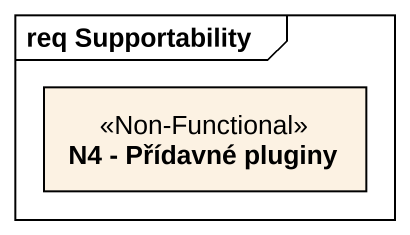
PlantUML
@startuml
mainframe req Supportability
hide circle
hide empty members
class "N4 - Přídavné pluginy" as N4_Přídavné_pluginy <<Non-Functional>>
@enduml
